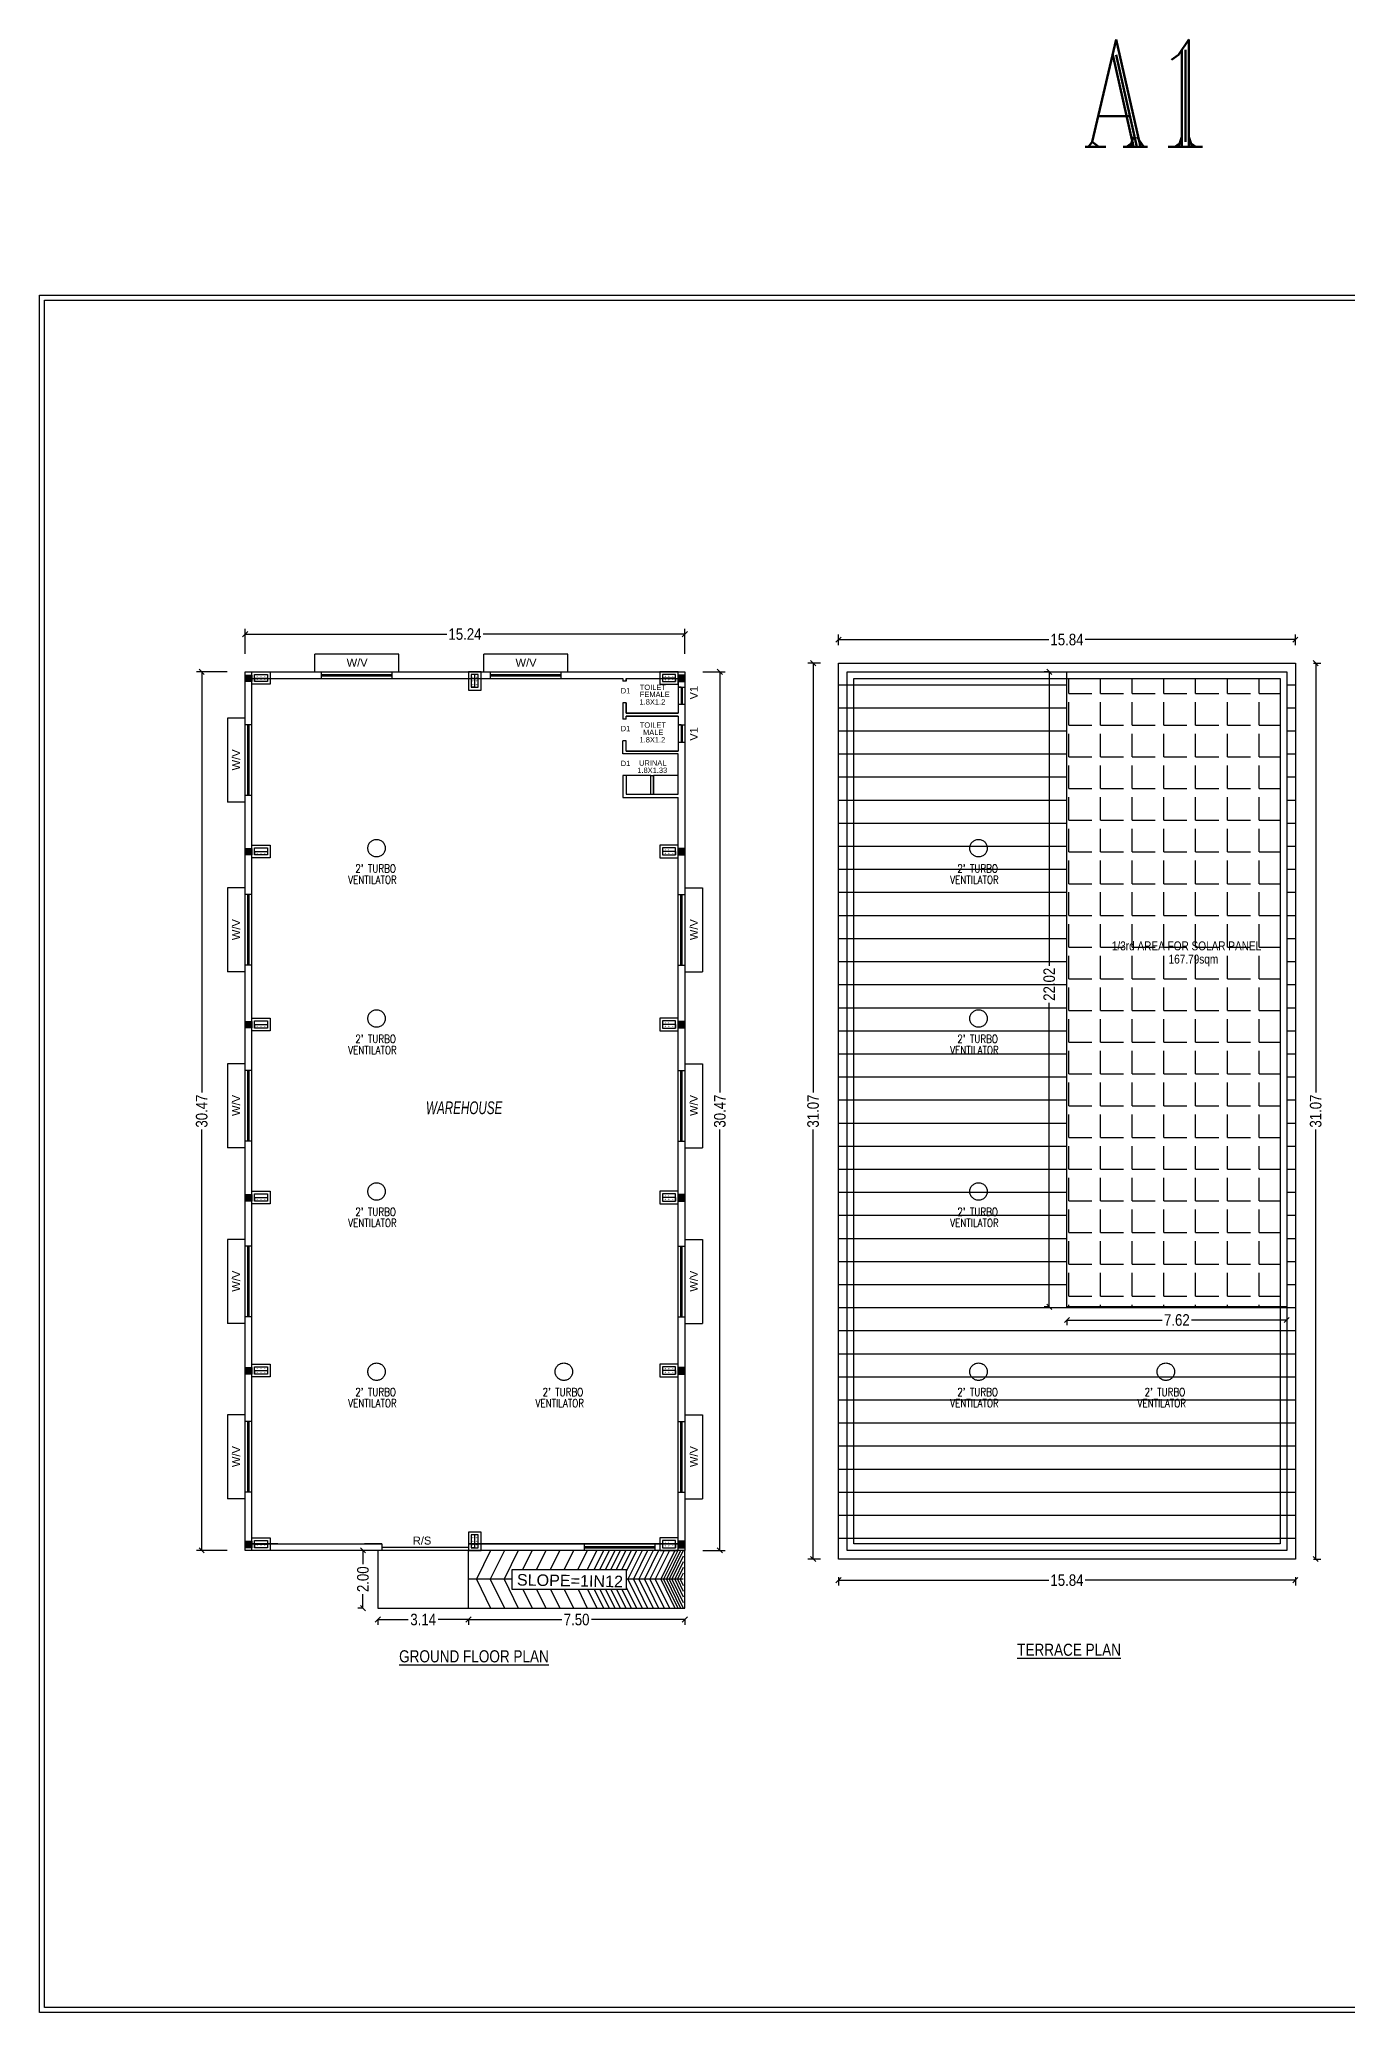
# Model space of a CAD drawing. Header units: metres. Extents: x 574 to 1032, y -195 to -67.
# Drawn here: x 947.7 to 993.1, y -187.6 to -119.2 of the extents above; entities that cross this region are included whole.
import ezdxf

# ---------------------------------------------------------------- set-up
doc = ezdxf.new("R2010")
doc.units = ezdxf.units.M
doc.header["$LTSCALE"] = 20
doc.header["$MEASUREMENT"] = 0
doc.header["$PDMODE"] = 2
doc.linetypes.add('DASHED2', pattern=[0.375, 0.25, -0.125])
doc.linetypes.add('HIDDEN', pattern=[0.375, 0.25, -0.125])
for name, color, linetype in [('Hat', 9, 'Continuous'), ('L4', 7, 'Continuous'), ('RED', 1, 'Continuous'), ('Sub', 3, 'HIDDEN'), ('TEXT-1', 6, 'Continuous'), ('txt', 2, 'Continuous'), ('WD', 96, 'Continuous')]:
    doc.layers.add(name, color=color, linetype=linetype)
doc.styles.add('9 INCH', font='ARIALNI.TTF')
doc.styles.add('ROMANT', font='romant__.ttf')
doc.styles.add('RS', font='romans.shx', dxfattribs={"width": 0.8})
doc.styles.get("Standard").update_dxf_attribs({"font": 'arial.ttf'})
doc.styles.add('style1', font='ARIALN.TTF')
doc.styles.add('style2', font='arial.ttf')
doc.dimstyles.new('Rj Approval Inner', dxfattribs={"dimtxt": 0.23, "dimasz": 0.18, "dimexe": 0.18, "dimexo": 0.0625, "dimgap": 0.09, "dimtad": 0, "dimzin": 0, "dimdsep": 46, "dimtxsty": 'style1', "dimblk": 'OBLIQUE', "dimcen": 0.09, "dimclrd": 8, "dimclre": 8, "dimclrt": 256, "dimadec": 0, "dimazin": 0, "dimtfac": 1, "dimtofl": 0, "dimtmove": 1, "dimatfit": 3, "dimfxl": 0, "dimtolj": 1, "dimtzin": 0, "dimlwd": -1, "dimlwe": -1, "dimarcsym": 0})

# ---------------------------------------------------------------- blocks, each defined once
blk = doc.blocks.new('A$C286C75A9')
at = {"layer": 'Hat', "const_width": 0.739}
for points in [[(0, 2.1), (4.2, 2.1)], [(2.1, 4.2), (2.1, 0)]]:
    blk.add_lwpolyline(points, dxfattribs=at)
blk = doc.blocks.new('A$C198070CF')
at = {"layer": 'Hat'}
blk.add_line((23, 57), (10, 57), dxfattribs=at)
at = {"layer": 'WD'}
blk.add_line((23, 57), (23, 10), dxfattribs=at)
for points in [[(0, 67), (46, 67), (46, 0), (0, 0)], [(10, 57), (36, 57), (36, 10), (10, 10)]]:
    blk.add_lwpolyline(points, close=True, dxfattribs=at)
at = {"layer": 'Hat', "yscale": 1.238836470853664, "zscale": 1.238836470853664}
for p, xscale in [((13.9, 44.4), 1.238836470853664), ((13.9, 30.8), 1.238836470853664), ((32.1, 44.4), -1.238836470853664), ((32.1, 30.8), -1.238836470853664)]:
    blk.add_blockref('A$C286C75A9', p, dxfattribs=dict(at, xscale=xscale))
at = {"layer": 'Hat', "yscale": 1.238836470853664, "zscale": 1.238836470853664, "rotation": 180}
for p, xscale in [((13.9, 22.6), -1.238836470853664), ((32.1, 22.6), 1.238836470853664)]:
    blk.add_blockref('A$C286C75A9', p, dxfattribs=dict(at, xscale=xscale))
blk = doc.blocks.new('A$C41BE0628')
at = {"layer": 'Hat'}
blk.add_hatch(color=256, dxfattribs=at).paths.add_polyline_path([(0, 24), (24, 24), (24, 0), (0, 0)])
at = {"layer": 'WD'}
blk.add_lwpolyline([(0, 24), (24, 24), (24, 0), (0, 0)], close=True, dxfattribs=at)
blk = doc.blocks.new('_Oblique')
at = {"color": 0, "linetype": 'ByBlock', "lineweight": -2}
blk.add_line((-0.5, -0.5), (0.5, 0.5), dxfattribs=at)
blk = doc.blocks.new('*D505')
at = {"layer": 'Defpoints', "color": 0, "ltscale": 100}
for p in [(974.538, -140.851), (975.42, -140.851), (975.42, -171.921)]:
    blk.add_point(p, dxfattribs=at)
at = {"layer": 'RED', "color": 8, "ltscale": 100}
for p, q in [((974.795, -140.851), (974.358, -140.851)), ((974.538, -140.851), (974.538, -155.743)), ((974.538, -171.921), (974.538, -157.029)), ((974.795, -171.921), (974.358, -171.921))]:
    blk.add_line(p, q, dxfattribs=at)
at = {"layer": 'RED', "color": 8, "ltscale": 100, "xscale": 0.18, "yscale": 0.18, "zscale": 0.18}
for p, rotation in [((974.538, -140.851), 90), ((974.538, -171.921), 270)]:
    blk.add_blockref('_Oblique', p, dxfattribs=dict(at, rotation=rotation))
at = {"layer": 'RED', "ltscale": 100, "insert": (974.538, -156.386), "char_height": 0.4, "attachment_point": 5, "rotation": 90, "style": 'style1'}
blk.add_mtext('\\A1;31.07', dxfattribs=at)
blk = doc.blocks.new('*D506')
at = {"layer": 'Defpoints', "color": 0, "ltscale": 100}
for p in [(991.26, -140.036), (975.42, -140.851), (991.26, -140.851)]:
    blk.add_point(p, dxfattribs=at)
at = {"layer": 'RED', "color": 8, "ltscale": 100}
for p, q in [((975.42, -140.226), (975.42, -139.856)), ((975.42, -140.036), (982.713, -140.036)), ((991.26, -140.036), (983.968, -140.036)), ((991.26, -140.226), (991.26, -139.856))]:
    blk.add_line(p, q, dxfattribs=at)
at = {"layer": 'RED', "color": 8, "ltscale": 100, "xscale": 0.18, "yscale": 0.18, "zscale": 0.18, "rotation": 180}
blk.add_blockref('_Oblique', (975.42, -140.036), dxfattribs=at)
at = {"layer": 'RED', "color": 8, "ltscale": 100, "xscale": 0.18, "yscale": 0.18, "zscale": 0.18}
blk.add_blockref('_Oblique', (991.26, -140.036), dxfattribs=at)
at = {"layer": 'RED', "ltscale": 100, "insert": (983.34, -140.036), "char_height": 0.4, "attachment_point": 5, "style": 'style1'}
blk.add_mtext('\\A1;15.84', dxfattribs=at)
blk = doc.blocks.new('*D507')
at = {"layer": 'Defpoints', "color": 0, "ltscale": 100}
for p in [(953.337, -141.151), (954.846, -141.151), (954.846, -171.621)]:
    blk.add_point(p, dxfattribs=at)
at = {"layer": 'RED', "color": 8, "ltscale": 100}
for p, q in [((954.221, -141.151), (953.157, -141.151)), ((953.337, -141.151), (953.337, -155.743)), ((953.337, -171.621), (953.337, -157.029)), ((954.221, -171.621), (953.157, -171.621))]:
    blk.add_line(p, q, dxfattribs=at)
at = {"layer": 'RED', "color": 8, "ltscale": 100, "xscale": 0.18, "yscale": 0.18, "zscale": 0.18}
for p, rotation in [((953.337, -141.151), 90), ((953.337, -171.621), 270)]:
    blk.add_blockref('_Oblique', p, dxfattribs=dict(at, rotation=rotation))
at = {"layer": 'RED', "ltscale": 100, "insert": (953.337, -156.386), "char_height": 0.4, "attachment_point": 5, "rotation": 90, "style": 'style1'}
blk.add_mtext('\\A1;30.47', dxfattribs=at)
blk = doc.blocks.new('*D508')
at = {"layer": 'Defpoints', "color": 0, "ltscale": 100}
for p in [(970.086, -139.846), (954.846, -141.151), (970.086, -141.151)]:
    blk.add_point(p, dxfattribs=at)
at = {"layer": 'RED', "color": 8, "ltscale": 100}
for p, q in [((954.846, -140.526), (954.846, -139.666)), ((954.846, -139.846), (961.838, -139.846)), ((970.086, -139.846), (963.093, -139.846)), ((970.086, -140.526), (970.086, -139.666))]:
    blk.add_line(p, q, dxfattribs=at)
at = {"layer": 'RED', "color": 8, "ltscale": 100, "xscale": 0.18, "yscale": 0.18, "zscale": 0.18, "rotation": 180}
blk.add_blockref('_Oblique', (954.846, -139.846), dxfattribs=at)
at = {"layer": 'RED', "color": 8, "ltscale": 100, "xscale": 0.18, "yscale": 0.18, "zscale": 0.18}
blk.add_blockref('_Oblique', (970.086, -139.846), dxfattribs=at)
at = {"layer": 'RED', "ltscale": 100, "insert": (962.466, -139.846), "char_height": 0.4, "attachment_point": 5, "style": 'style1'}
blk.add_mtext('\\A1;15.24', dxfattribs=at)
blk = doc.blocks.new('*D509')
at = {"layer": 'Defpoints', "color": 0, "ltscale": 100}
for p in [(959.446, -173.621), (962.586, -173.621), (962.586, -174.02)]:
    blk.add_point(p, dxfattribs=at)
at = {"layer": 'RED', "color": 8, "ltscale": 100}
for p, q in [((959.446, -174.02), (959.446, -174.2)), ((959.446, -174.02), (960.5, -174.02)), ((962.586, -174.02), (961.531, -174.02)), ((962.586, -174.02), (962.586, -174.2))]:
    blk.add_line(p, q, dxfattribs=at)
at = {"layer": 'RED', "color": 8, "ltscale": 100, "xscale": 0.18, "yscale": 0.18, "zscale": 0.18, "rotation": 180}
blk.add_blockref('_Oblique', (959.446, -174.02), dxfattribs=at)
at = {"layer": 'RED', "color": 8, "ltscale": 100, "xscale": 0.18, "yscale": 0.18, "zscale": 0.18}
blk.add_blockref('_Oblique', (962.586, -174.02), dxfattribs=at)
at = {"layer": 'RED', "ltscale": 100, "insert": (961.016, -174.02), "char_height": 0.4, "attachment_point": 5, "style": 'style1'}
blk.add_mtext('\\A1;3.14', dxfattribs=at)
blk = doc.blocks.new('*D510')
at = {"layer": 'Defpoints', "color": 0, "ltscale": 100}
for p in [(962.586, -173.621), (970.086, -173.621), (970.086, -174.02)]:
    blk.add_point(p, dxfattribs=at)
at = {"layer": 'RED', "color": 8, "ltscale": 100}
for p, q in [((962.586, -174.02), (962.586, -174.2)), ((962.586, -174.02), (965.822, -174.02)), ((970.086, -174.02), (966.85, -174.02)), ((970.086, -174.02), (970.086, -174.2))]:
    blk.add_line(p, q, dxfattribs=at)
at = {"layer": 'RED', "color": 8, "ltscale": 100, "xscale": 0.18, "yscale": 0.18, "zscale": 0.18, "rotation": 180}
blk.add_blockref('_Oblique', (962.586, -174.02), dxfattribs=at)
at = {"layer": 'RED', "color": 8, "ltscale": 100, "xscale": 0.18, "yscale": 0.18, "zscale": 0.18}
blk.add_blockref('_Oblique', (970.086, -174.02), dxfattribs=at)
at = {"layer": 'RED', "ltscale": 100, "insert": (966.336, -174.02), "char_height": 0.4, "attachment_point": 5, "style": 'style1'}
blk.add_mtext('\\A1;7.50', dxfattribs=at)
blk = doc.blocks.new('*D511')
at = {"layer": 'Defpoints', "color": 0, "ltscale": 100}
for p in [(959.446, -171.621), (958.928, -173.621), (959.446, -173.621)]:
    blk.add_point(p, dxfattribs=at)
at = {"layer": 'RED', "color": 8, "ltscale": 100}
for p, q in [((958.928, -171.621), (958.748, -171.621)), ((958.928, -171.621), (958.928, -172.103)), ((958.928, -173.621), (958.748, -173.621)), ((958.928, -173.621), (958.928, -173.139))]:
    blk.add_line(p, q, dxfattribs=at)
at = {"layer": 'RED', "color": 8, "ltscale": 100, "xscale": 0.18, "yscale": 0.18, "zscale": 0.18}
for p, rotation in [((958.928, -171.621), 90), ((958.928, -173.621), 270)]:
    blk.add_blockref('_Oblique', p, dxfattribs=dict(at, rotation=rotation))
at = {"layer": 'RED', "ltscale": 100, "insert": (958.928, -172.621), "char_height": 0.4, "attachment_point": 5, "rotation": 90, "style": 'style1'}
blk.add_mtext('\\A1;2.00', dxfattribs=at)
blk = doc.blocks.new('*D537')
at = {"layer": 'Defpoints', "color": 0, "ltscale": 100}
for p in [(983.34, -163.171), (990.96, -163.171), (990.96, -163.632)]:
    blk.add_point(p, dxfattribs=at)
at = {"layer": 'RED', "color": 8, "ltscale": 100}
for p, q in [((983.34, -163.632), (983.34, -163.812)), ((983.34, -163.632), (986.637, -163.632)), ((990.96, -163.632), (987.663, -163.632)), ((990.96, -163.632), (990.96, -163.812))]:
    blk.add_line(p, q, dxfattribs=at)
at = {"layer": 'RED', "color": 8, "ltscale": 100, "xscale": 0.18, "yscale": 0.18, "zscale": 0.18, "rotation": 180}
blk.add_blockref('_Oblique', (983.34, -163.632), dxfattribs=at)
at = {"layer": 'RED', "color": 8, "ltscale": 100, "xscale": 0.18, "yscale": 0.18, "zscale": 0.18}
blk.add_blockref('_Oblique', (990.96, -163.632), dxfattribs=at)
at = {"layer": 'RED', "ltscale": 100, "insert": (987.15, -163.632), "char_height": 0.4, "attachment_point": 5, "style": 'style1'}
blk.add_mtext('\\A1;7.62', dxfattribs=at)
blk = doc.blocks.new('*D538')
at = {"layer": 'Defpoints', "color": 0, "ltscale": 100}
for p in [(982.726, -141.151), (983.34, -141.151), (983.34, -163.171)]:
    blk.add_point(p, dxfattribs=at)
at = {"layer": 'RED', "color": 8, "ltscale": 100}
for p, q in [((982.726, -141.151), (982.546, -141.151)), ((982.726, -141.151), (982.726, -151.344)), ((982.726, -163.171), (982.726, -152.633)), ((982.726, -163.171), (982.546, -163.171))]:
    blk.add_line(p, q, dxfattribs=at)
at = {"layer": 'RED', "color": 8, "ltscale": 100, "xscale": 0.18, "yscale": 0.18, "zscale": 0.18}
for p, rotation in [((982.726, -141.151), 90), ((982.726, -163.171), 270)]:
    blk.add_blockref('_Oblique', p, dxfattribs=dict(at, rotation=rotation))
at = {"layer": 'RED', "ltscale": 100, "insert": (982.726, -151.989), "char_height": 0.4, "attachment_point": 5, "rotation": 90, "style": 'style1'}
blk.add_mtext('\\A1;22.02', dxfattribs=at)
blk = doc.blocks.new('*D548')
at = {"layer": 'Defpoints', "color": 0, "ltscale": 100}
for p in [(975.42, -171.921), (991.26, -171.921), (991.26, -172.654)]:
    blk.add_point(p, dxfattribs=at)
at = {"layer": 'RED', "color": 8, "ltscale": 100}
for p, q in [((975.42, -172.546), (975.42, -172.834)), ((975.42, -172.654), (982.713, -172.654)), ((991.26, -172.654), (983.968, -172.654)), ((991.26, -172.546), (991.26, -172.834))]:
    blk.add_line(p, q, dxfattribs=at)
at = {"layer": 'RED', "color": 8, "ltscale": 100, "xscale": 0.18, "yscale": 0.18, "zscale": 0.18, "rotation": 180}
blk.add_blockref('_Oblique', (975.42, -172.654), dxfattribs=at)
at = {"layer": 'RED', "color": 8, "ltscale": 100, "xscale": 0.18, "yscale": 0.18, "zscale": 0.18}
blk.add_blockref('_Oblique', (991.26, -172.654), dxfattribs=at)
at = {"layer": 'RED', "ltscale": 100, "insert": (983.34, -172.654), "char_height": 0.4, "attachment_point": 5, "style": 'style1'}
blk.add_mtext('\\A1;15.84', dxfattribs=at)
blk = doc.blocks.new('*D549')
at = {"layer": 'Defpoints', "color": 0, "ltscale": 100}
for p in [(991.26, -140.851), (991.965, -140.851), (991.26, -171.921)]:
    blk.add_point(p, dxfattribs=at)
at = {"layer": 'RED', "color": 8, "ltscale": 100}
for p, q in [((991.885, -140.851), (992.145, -140.851)), ((991.965, -140.851), (991.965, -155.743)), ((991.965, -171.921), (991.965, -157.029)), ((991.885, -171.921), (992.145, -171.921))]:
    blk.add_line(p, q, dxfattribs=at)
at = {"layer": 'RED', "color": 8, "ltscale": 100, "xscale": 0.18, "yscale": 0.18, "zscale": 0.18}
for p, rotation in [((991.965, -140.851), 90), ((991.965, -171.921), 270)]:
    blk.add_blockref('_Oblique', p, dxfattribs=dict(at, rotation=rotation))
at = {"layer": 'RED', "ltscale": 100, "insert": (991.965, -156.386), "char_height": 0.4, "attachment_point": 5, "rotation": 90, "style": 'style1'}
blk.add_mtext('\\A1;31.07', dxfattribs=at)
blk = doc.blocks.new('*D550')
at = {"layer": 'Defpoints', "color": 0, "ltscale": 100}
for p in [(970.086, -141.151), (970.086, -171.621), (971.304, -171.621)]:
    blk.add_point(p, dxfattribs=at)
at = {"layer": 'RED', "color": 8, "ltscale": 100}
for p, q in [((970.711, -141.151), (971.484, -141.151)), ((971.304, -141.151), (971.304, -155.743)), ((971.304, -171.621), (971.304, -157.029)), ((970.711, -171.621), (971.484, -171.621))]:
    blk.add_line(p, q, dxfattribs=at)
at = {"layer": 'RED', "color": 8, "ltscale": 100, "xscale": 0.18, "yscale": 0.18, "zscale": 0.18}
for p, rotation in [((971.304, -141.151), 90), ((971.304, -171.621), 270)]:
    blk.add_blockref('_Oblique', p, dxfattribs=dict(at, rotation=rotation))
at = {"layer": 'RED', "ltscale": 100, "insert": (971.304, -156.386), "char_height": 0.4, "attachment_point": 5, "rotation": 90, "style": 'style1'}
blk.add_mtext('\\A1;30.47', dxfattribs=at)

msp = doc.modelspace()

# ---------------------------------------------------------------- hatches: boundary and pattern name
at = {"layer": 'L4', "ltscale": 4}
h = msp.add_hatch(dxfattribs=at)
h.set_pattern_fill('_USER', color=8, scale=0.8, pattern_type=0)
h.set_pattern_definition([(0, (0, 0), (2e-16, 0.8), [])])
h.paths.add_polyline_path([(975.42007, -171.92091), (991.26007, -171.92091), (991.26007, -140.85091), (975.42007, -140.85091)])
h.paths.add_polyline_path([(983.34007, -141.15091), (990.96007, -141.15091), (990.96007, -163.17064), (983.34007, -163.17064)], flags=16)
h.paths.add_polyline_path([(986.76375, -151.45685), (988.68441, -151.45685), (988.68441, -150.85841), (986.76375, -150.85841)], flags=8)
h.paths.add_polyline_path([(984.8147, -150.89803), (990.25373, -150.89803), (990.25373, -150.41457), (984.8147, -150.41457)], flags=8)
at = {"layer": 'RED', "ltscale": 40}
h = msp.add_hatch(dxfattribs=at)
h.set_pattern_fill('ANGLE', color=1, scale=4)
h.set_pattern_definition([(0, (0, 0), (0, 1.1), [0.8, -0.3]), (90, (0, 0), (-1.1, 1e-16), [0.8, -0.3])])
h.paths.add_polyline_path([(990.73007, -141.38091), (983.34007, -141.38091), (983.34007, -163.17064), (990.73007, -163.17064)])
h.paths.add_polyline_path([(986.76375, -151.45685), (988.49094, -151.45685), (988.49094, -150.85841), (986.76375, -150.85841)], flags=24)
h.paths.add_polyline_path([(984.8147, -150.89803), (990.25373, -150.89803), (990.25373, -150.41457), (984.8147, -150.41457)], flags=24)

# ---------------------------------------------------------------- linework, layer by layer
at = {"linetype": 'DASHED2'}
for p, q in [((960.17245, -140.53757), (957.25912, -140.53757)), ((957.25912, -141.15091), (957.25912, -140.53757)), ((960.17245, -141.15091), (960.17245, -140.53757)), ((966.02894, -140.53757), (963.11561, -140.53757)), ((963.11561, -141.15091), (963.11561, -140.53757)), ((966.02894, -141.15091), (966.02894, -140.53757)), ((954.23251, -142.76018), (954.23251, -145.67351)), ((954.84584, -142.76018), (954.23251, -142.76018)), ((954.84584, -145.67351), (954.23251, -145.67351)), ((954.23251, -148.64695), (954.23251, -151.56028)), ((954.84584, -148.64695), (954.23251, -148.64695)), ((970.08584, -148.64695), (970.69917, -148.64695)), ((970.69917, -148.64695), (970.69917, -151.56028)), ((954.84584, -151.56028), (954.23251, -151.56028)), ((970.08584, -151.56028), (970.69917, -151.56028)), ((954.23251, -154.74449), (954.23251, -157.65782)), ((954.84584, -154.74449), (954.23251, -154.74449)), ((970.08584, -154.74449), (970.69917, -154.74449)), ((970.69917, -154.74449), (970.69917, -157.65782)), ((954.84584, -157.65782), (954.23251, -157.65782)), ((970.08584, -157.65782), (970.69917, -157.65782)), ((954.23251, -160.83863), (954.23251, -163.75196)), ((954.84584, -160.83863), (954.23251, -160.83863)), ((970.08584, -160.83863), (970.69917, -160.83863)), ((970.69917, -160.83863), (970.69917, -163.75196)), ((954.84584, -163.75196), (954.23251, -163.75196)), ((970.08584, -163.75196), (970.69917, -163.75196)), ((954.23251, -166.92072), (954.23251, -169.83406)), ((954.84584, -166.92072), (954.23251, -166.92072)), ((970.08584, -166.92072), (970.69917, -166.92072)), ((970.69917, -166.92072), (970.69917, -169.83406)), ((954.84584, -169.83406), (954.23251, -169.83406)), ((970.08584, -169.83406), (970.69917, -169.83406))]:
    msp.add_line(p, q, dxfattribs=at)
for p, q in [((957.48912, -141.38091), (957.48912, -141.15091)), ((957.48912, -141.24035), (959.94245, -141.24035)), ((957.48912, -141.29146), (959.94245, -141.29146)), ((959.94245, -141.38091), (959.94245, -141.15091)), ((963.34561, -141.38091), (963.34561, -141.15091)), ((963.34561, -141.24035), (965.79894, -141.24035)), ((963.34561, -141.29146), (965.79894, -141.29146)), ((965.79894, -141.38091), (965.79894, -141.15091)), ((969.95858, -141.67913), (969.95858, -142.27913)), ((970.00155, -141.67913), (970.00155, -142.27913)), ((955.07584, -142.99018), (954.84584, -142.99018)), ((954.93529, -145.44351), (954.93529, -142.99018)), ((954.9864, -145.44351), (954.9864, -142.99018)), ((969.95858, -142.98913), (969.95858, -143.58913)), ((970.00155, -142.98913), (970.00155, -143.58913)), ((955.07584, -145.44351), (954.84584, -145.44351)), ((955.07584, -148.87695), (954.84584, -148.87695)), ((954.93529, -151.33028), (954.93529, -148.87695)), ((954.9864, -151.33028), (954.9864, -148.87695)), ((969.85584, -148.87695), (970.08584, -148.87695)), ((969.94529, -151.33028), (969.94529, -148.87695)), ((969.9964, -151.33028), (969.9964, -148.87695)), ((955.07584, -151.33028), (954.84584, -151.33028)), ((969.85584, -151.33028), (970.08584, -151.33028)), ((955.07584, -154.97449), (954.84584, -154.97449)), ((954.93529, -157.42782), (954.93529, -154.97449)), ((954.9864, -157.42782), (954.9864, -154.97449)), ((969.85584, -154.97449), (970.08584, -154.97449)), ((969.94529, -157.42782), (969.94529, -154.97449)), ((969.9964, -157.42782), (969.9964, -154.97449)), ((955.07584, -157.42782), (954.84584, -157.42782)), ((969.85584, -157.42782), (970.08584, -157.42782)), ((955.07584, -161.06863), (954.84584, -161.06863)), ((954.93529, -163.52196), (954.93529, -161.06863)), ((954.9864, -163.52196), (954.9864, -161.06863)), ((969.85584, -161.06863), (970.08584, -161.06863)), ((969.94529, -163.52196), (969.94529, -161.06863)), ((969.9964, -163.52196), (969.9964, -161.06863)), ((955.07584, -163.52196), (954.84584, -163.52196)), ((969.85584, -163.52196), (970.08584, -163.52196)), ((955.07584, -167.15072), (954.84584, -167.15072)), ((954.93529, -169.60406), (954.93529, -167.15072)), ((954.9864, -169.60406), (954.9864, -167.15072)), ((969.85584, -167.15072), (970.08584, -167.15072)), ((969.94529, -169.60406), (969.94529, -167.15072)), ((969.9964, -169.60406), (969.9964, -167.15072)), ((955.07584, -169.60406), (954.84584, -169.60406)), ((969.85584, -169.60406), (970.08584, -169.60406)), ((966.59608, -171.39091), (966.59608, -171.62091)), ((966.59608, -171.48035), (969.04941, -171.48035)), ((966.59608, -171.53146), (969.04941, -171.53146)), ((969.04941, -171.39091), (969.04941, -171.62091))]:
    msp.add_line(p, q)
at = {"color": 1, "ltscale": 100}
for p, q in [((967.94084, -141.38091), (967.94084, -141.48194)), ((968.05584, -141.38091), (968.05584, -141.48194)), ((967.94084, -142.23194), (967.94084, -142.79194)), ((968.05584, -142.23194), (968.05584, -142.59091)), ((969.95858, -141.67913), (969.85584, -141.67913)), ((969.85584, -141.67913), (970.08584, -141.67913)), ((969.85584, -141.67913), (969.85584, -142.27913)), ((969.85584, -142.27913), (970.08584, -142.27913)), ((969.95858, -142.98913), (969.85584, -142.98913)), ((969.85584, -142.98913), (970.08584, -142.98913)), ((969.85584, -142.98913), (969.85584, -143.58913)), ((967.94084, -144.00091), (967.94084, -143.54194)), ((969.85584, -143.58913), (970.08584, -143.58913)), ((969.85584, -145.19639), (969.85584, -144.00091)), ((967.94084, -144.75091), (967.94084, -145.51228)), ((968.05584, -144.75091), (967.94084, -144.75091)), ((968.05584, -144.75091), (968.05584, -145.29639)), ((968.90467, -145.3971), (968.90701, -144.75072)), ((968.90584, -144.75073), (969.00584, -144.75108)), ((969.00467, -145.39746), (969.00701, -144.75109)), ((967.94084, -145.51228), (969.85584, -145.51228)), ((968.05584, -145.39728), (969.85584, -145.39728)), ((969.85584, -145.39728), (969.85584, -145.31139)), ((969.85584, -171.39091), (969.85584, -145.51228)), ((955.07584, -171.39091), (955.97786, -171.39091)), ((955.97786, -171.39091), (959.58584, -171.39091)), ((959.58584, -171.39091), (959.58584, -171.62091)), ((959.58584, -171.50591), (962.58584, -171.50591)), ((962.58584, -171.39091), (969.85584, -171.39091)), ((962.58584, -171.39091), (962.58584, -171.62091)), ((970.08584, -173.62091), (970.08584, -171.62091)), ((962.58584, -173.62091), (970.08584, -173.62091))]:
    msp.add_line(p, q, dxfattribs=at)
at = {"color": 4, "lineweight": -2, "ltscale": 1000}
for p, q in [((968.05584, -141.48194), (967.94084, -141.48194)), ((968.05584, -142.23194), (967.94084, -142.23194)), ((968.05584, -142.79194), (967.94084, -142.79194)), ((968.05584, -142.59091), (969.85584, -142.59091)), ((968.05584, -142.59091), (969.85584, -142.59091)), ((969.85584, -142.69091), (968.05584, -142.69091)), ((968.05584, -143.54194), (967.94084, -143.54194)), ((969.85584, -144.00091), (967.94084, -144.00091)), ((968.05584, -144.00091), (967.94084, -144.00091)), ((968.05584, -143.90091), (969.85584, -143.90091)), ((968.05584, -143.90091), (969.85584, -143.90091)), ((968.05582, -144.75091), (967.94082, -144.75091))]:
    msp.add_line(p, q, dxfattribs=at)
at = {"ltscale": 1.5}
for p, q in [((963.35345, -171.62092), (962.86132, -172.62091)), ((963.83253, -171.62092), (963.3404, -172.62091)), ((964.31162, -171.62092), (963.81949, -172.62091)), ((964.7907, -171.62092), (964.45347, -172.30617)), ((965.26979, -171.62092), (964.93255, -172.30617)), ((965.74888, -171.62092), (965.41164, -172.30617)), ((966.22796, -171.62092), (965.89073, -172.30617)), ((966.70705, -171.62092), (966.36981, -172.30617)), ((967.03278, -171.62092), (966.69554, -172.30617)), ((967.27173, -171.62092), (966.93449, -172.30617)), ((967.46879, -171.62092), (967.13155, -172.30617)), ((967.65859, -171.62092), (967.32135, -172.30617)), ((967.84838, -171.62092), (967.51115, -172.30617)), ((968.03818, -171.62092), (967.70094, -172.30617)), ((968.22798, -171.62092), (967.89074, -172.30617)), ((968.41777, -171.62092), (968.0702, -172.32718)), ((968.60757, -171.62092), (968.11544, -172.62091)), ((968.79737, -171.62092), (968.30524, -172.62091)), ((968.98717, -171.62092), (968.49504, -172.62091)), ((969.17696, -171.62092), (968.68483, -172.62091)), ((969.36676, -171.62092), (968.87463, -172.62091)), ((969.55656, -171.62092), (969.06443, -172.62091)), ((969.74636, -171.62092), (969.25423, -172.62091)), ((969.84296, -171.62092), (969.35083, -172.62091)), ((969.93956, -171.62092), (969.44743, -172.62091)), ((970.03616, -171.62092), (969.54403, -172.62091)), ((970.03616, -171.62092), (969.54403, -172.62091)), ((970.03616, -171.81721), (969.64063, -172.62091)), ((970.03616, -171.81721), (969.64063, -172.62091)), ((970.03616, -172.0135), (969.73723, -172.62091)), ((970.03616, -172.0135), (969.73723, -172.62091)), ((970.03616, -172.20979), (969.83383, -172.62091)), ((970.03616, -172.20979), (969.83383, -172.62091)), ((970.03616, -172.40608), (969.93043, -172.62091)), ((970.03616, -172.40608), (969.93043, -172.62091)), ((964.08887, -172.62091), (962.58584, -172.62091)), ((962.86132, -172.62091), (963.35345, -173.62089)), ((963.3404, -172.62091), (963.83253, -173.62089)), ((963.81949, -172.62091), (964.31162, -173.62089)), ((964.46818, -172.96553), (964.7907, -173.62089)), ((964.94726, -172.96553), (965.26979, -173.62089)), ((965.42635, -172.96553), (965.74888, -173.62089)), ((965.90544, -172.96553), (966.22796, -173.62089)), ((966.38452, -172.96553), (966.70705, -173.62089)), ((966.71025, -172.96553), (967.03278, -173.62089)), ((966.9492, -172.96553), (967.27173, -173.62089)), ((967.14626, -172.96553), (967.46879, -173.62089)), ((967.33606, -172.96553), (967.65859, -173.62089)), ((967.52586, -172.96553), (967.84838, -173.62089)), ((967.71565, -172.96553), (968.03818, -173.62089)), ((967.90545, -172.96553), (968.22798, -173.62089)), ((970.03616, -172.62091), (968.0702, -172.62091)), ((968.0702, -172.91463), (968.41777, -173.62089)), ((968.11544, -172.62091), (968.60757, -173.62089)), ((968.30524, -172.62091), (968.79737, -173.62089)), ((968.49504, -172.62091), (968.98717, -173.62089)), ((968.68483, -172.62091), (969.17696, -173.62089)), ((968.87463, -172.62091), (969.36676, -173.62089)), ((969.06443, -172.62091), (969.55656, -173.62089)), ((969.25423, -172.62091), (969.74636, -173.62089)), ((969.35083, -172.62091), (969.84296, -173.62089)), ((969.44743, -172.62091), (969.93956, -173.62089)), ((969.54403, -172.62091), (970.03616, -173.62089)), ((969.54403, -172.62091), (970.03616, -173.62089)), ((969.64063, -172.62091), (970.03616, -173.4246)), ((969.64063, -172.62091), (970.03616, -173.4246)), ((969.73723, -172.62091), (970.03616, -173.22831)), ((969.73723, -172.62091), (970.03616, -173.22831)), ((969.83383, -172.62091), (970.03616, -173.03202)), ((969.83383, -172.62091), (970.03616, -173.03202)), ((969.93043, -172.62091), (970.03616, -172.83573)), ((969.93043, -172.62091), (970.03616, -172.83573))]:
    msp.add_line(p, q, dxfattribs=at)
for points in [[(975.42007, -140.85091), (991.26007, -140.85091), (991.26007, -171.92091), (975.42007, -171.92091)], [(975.42007, -140.85091), (991.26007, -140.85091), (991.26007, -171.92091), (975.42007, -171.92091)], [(964.08887, -172.2975), (964.08887, -172.96553), (968.0702, -172.96553), (968.0702, -172.2975)]]:
    msp.add_lwpolyline(points, close=True, dxfattribs=at)
at = {"color": 140, "ltscale": 400}
msp.add_lwpolyline([(954.84584, -141.15091), (970.08584, -141.15091), (970.08584, -171.62091), (954.84584, -171.62091)], close=True, dxfattribs=at)
at = {"color": 49}
msp.add_lwpolyline([(954.84584, -141.15091), (970.08584, -141.15091), (970.08584, -171.62091), (954.84584, -171.62091)], close=True, dxfattribs=at)
at = {"color": 1, "ltscale": 100}
for points in [[(955.97786, -171.39091), (955.07584, -171.39091), (955.07584, -141.38091), (967.94084, -141.38091)], [(968.05584, -141.38091), (969.85584, -141.38091), (969.85584, -142.59091)], [(959.58584, -171.39091), (958.97786, -171.39091)], [(959.44607, -171.62091), (959.44607, -173.62091), (962.58584, -173.62091), (962.58584, -171.62091), (960.58584, -171.62091)], [(969.85584, -171.39091), (962.58584, -171.39091)]]:
    msp.add_lwpolyline(points, dxfattribs=at)
at = {"ltscale": 1.5}
for points in [[(968.05584, -141.48194), (968.05584, -141.38091), (969.85584, -141.38091), (969.85584, -142.59091), (968.05584, -142.59091), (968.05584, -142.23194)], [(968.05584, -142.79194), (968.05584, -142.69091), (969.85584, -142.69091), (969.85584, -143.90091), (968.05584, -143.90091), (968.05584, -143.54194)]]:
    msp.add_lwpolyline(points, dxfattribs=at)
at = {"color": 2, "ltscale": 400}
msp.add_lwpolyline([(968.05584, -141.48194), (968.05584, -141.38091), (969.85584, -141.38091), (969.85584, -142.59091), (968.05584, -142.59091), (968.05584, -142.23194)], dxfattribs=at)
at = {"color": 60, "ltscale": 1.5}
for points in [[(968.05584, -141.48194), (968.05584, -141.38091), (969.85584, -141.38091), (969.85584, -142.59091), (968.05584, -142.59091), (968.05584, -142.23194)], [(968.05584, -142.79194), (968.05584, -142.69091), (969.85584, -142.69091), (969.85584, -143.90091), (968.05584, -143.90091), (968.05584, -143.54194)]]:
    msp.add_lwpolyline(points, dxfattribs=at)
at = {"color": 1, "ltscale": 100}
for points in [[(975.72007, -141.15091), (990.96007, -141.15091), (990.96007, -171.62091), (975.72007, -171.62091)], [(975.95007, -141.38091), (990.73007, -141.38091), (990.73007, -171.39091), (975.95007, -171.39091)]]:
    msp.add_lwpolyline(points, close=True, dxfattribs=at)
at = {"color": 3, "ltscale": 1.5}
msp.add_lwpolyline([(983.34007, -141.15091), (990.96007, -141.15091), (990.96007, -163.17064), (983.34007, -163.17064)], close=True, dxfattribs=at)
msp.add_lwpolyline([(983.34007, -141.15091), (990.96007, -141.15091), (990.96007, -163.17064), (983.34007, -163.17064)], close=True, dxfattribs=at)
at = {"color": 1, "ltscale": 400}
msp.add_lwpolyline([(968.05584, -142.79194), (968.05584, -142.69091), (969.85584, -142.69091), (969.85584, -143.90091), (968.05584, -143.90091), (968.05584, -143.54194)], dxfattribs=at)
at = {"ltscale": 400}
for points in [[(968.90584, -144.75073), (968.05584, -144.75091), (968.05584, -145.39728), (968.90584, -145.3971)], [(969.85584, -144.75091), (969.00584, -144.75108), (969.00584, -145.39745), (969.85584, -145.39728)]]:
    msp.add_lwpolyline(points, close=True, dxfattribs=at)
at = {"layer": 'L4', "ltscale": 1.5}
for points in [[(947.71056, -128.08577), (1031.80187, -128.08577), (1031.80187, -187.6475), (947.71056, -187.6475)], [(947.88678, -128.26198), (1031.62565, -128.26198), (1031.62565, -187.47129), (947.88678, -187.47129)]]:
    msp.add_lwpolyline(points, close=True, dxfattribs=at)
at = {"layer": 'Sub', "ltscale": 45}
for centre in [(959.39957, -147.2683), (980.2738, -147.2683), (959.39957, -153.17639), (980.2738, -153.17639), (959.39957, -159.17331), (980.2738, -159.17331), (959.39957, -165.42362), (965.89385, -165.42362), (980.2738, -165.42362), (986.76809, -165.42362)]:
    msp.add_circle(centre, 0.30278, dxfattribs=at)

# ---------------------------------------------------------------- block references
at = {"yscale": 0.0094617600552738, "zscale": 0.0094617600552738}
for p, xscale in [((954.84584, -141.49142), 0.0094617600552738), ((970.08584, -141.49142), -0.0094617600552738), ((954.84584, -147.50445), 0.0094617600552738), ((970.08584, -147.50445), -0.0094617600552738), ((954.84584, -153.50445), 0.0094617600552738), ((970.08584, -153.50445), -0.0094617600552738), ((954.84584, -159.50445), 0.0094617600552738), ((970.08584, -159.50445), -0.0094617600552738), ((954.84584, -165.50445), 0.0094617600552738), ((970.08584, -165.50445), -0.0094617600552738), ((954.84584, -171.52617), 0.0094617600552738), ((970.08584, -171.52617), -0.0094617600552738)]:
    msp.add_blockref('A$C41BE0628', p, dxfattribs=dict(at, xscale=xscale))
for p, xscale, rotation in [((955.70978, -141.58615), 0.0094617600552738, 90.00000000000004), ((962.58584, -141.15091), -0.0094617600552738, 180), ((969.2219, -141.58615), -0.0094617600552738, 270), ((955.70978, -147.59918), 0.0094617600552738, 90.00000000000004), ((969.2219, -147.59918), -0.0094617600552738, 270), ((955.70978, -153.59918), 0.0094617600552738, 90.00000000000004), ((969.2219, -153.59918), -0.0094617600552738, 270), ((955.70978, -159.59918), 0.0094617600552738, 90.00000000000004), ((969.2219, -159.59918), -0.0094617600552738, 270), ((955.70978, -165.59918), 0.0094617600552738, 90.00000000000004), ((969.2219, -165.59918), -0.0094617600552738, 270), ((962.58584, -170.98697), -0.0094617600552738, 180), ((955.70978, -171.62091), 0.0094617600552738, 90.00000000000004), ((969.2219, -171.62091), -0.0094617600552738, 270)]:
    msp.add_blockref('A$C198070CF', p, dxfattribs=dict(at, xscale=xscale, rotation=rotation))

# ---------------------------------------------------------------- texts
for s, height, p in [('W/V', 0.276, (958.36235, -140.97314)), ('W/V', 0.276, (964.21884, -140.97314)), ('TOILET', 0.185472, (968.5272, -141.7825)), ('D1', 0.185472, (967.86675, -141.90158)), ('1.8X1.2', 0.185472, (968.51775, -142.29105)), ('FEMALE', 0.185472, (968.5272, -142.0288)), ('TOILET', 0.185472, (968.5272, -143.0925)), ('D1', 0.185472, (967.86675, -143.21158)), ('1.8X1.2', 0.185472, (968.51775, -143.60105)), ('MALE', 0.185472, (968.63923, -143.34665)), ('D1', 0.185472, (967.86675, -144.42054)), ('URINAL', 0.185472, (968.50138, -144.40801)), ('1.8X1.33', 0.185472, (968.44024, -144.65915)), ('R/S', 0.276, (960.65666, -171.41803))]:
    msp.add_text(s, height=height).set_placement(p)
for s, p in [('V1', (970.5396, -142.11108)), ('V1', (970.5396, -143.54208)), ('W/V', (954.66808, -144.57028)), ('W/V', (954.66808, -150.45705)), ('W/V', (970.5396, -150.45705)), ('W/V', (954.66808, -156.55458)), ('W/V', (970.5396, -156.55458)), ('W/V', (954.66808, -162.64873)), ('W/V', (970.5396, -162.64873)), ('W/V', (954.66808, -168.73082)), ('W/V', (970.5396, -168.73082))]:
    msp.add_text(s, height=0.276, rotation=90).set_placement(p)
at = {"color": 3, "lineweight": -3, "style": '9 INCH', "width": 0.8}
msp.add_text('WAREHOUSE', height=0.441, rotation=0.0718029, dxfattribs=at).set_placement((961.11339, -156.49311))
at = {"style": 'style2', "width": 0.8}
for s, p in [('%%UGROUND FLOOR PLAN', (960.18167, -175.50395)), ('%%UTERRACE PLAN', (981.61366, -175.27541))]:
    msp.add_text(s, height=0.42, dxfattribs=at).set_placement(p)
at = {"insert": (966.10247, -172.87614), "char_height": 0.4, "width": 4.8, "attachment_point": 8, "rotation": 358.9869639}
msp.add_mtext('SLOPE=1IN12', dxfattribs=at)
at = {"layer": 'TEXT-1', "color": 2, "style": 'RS', "width": 0.8}
for s, p in [(' VENTILATOR ', (958.26232, -148.49998)), ("2' TURBO", (958.66198, -148.11447)), (' VENTILATOR ', (979.13655, -148.49998)), ("2' TURBO", (979.53622, -148.11447)), ("2' TURBO", (958.66198, -154.02256)), ("2' TURBO", (979.53622, -154.02256)), (' VENTILATOR ', (958.26232, -154.40807)), (' VENTILATOR ', (979.13655, -154.40807)), ("2' TURBO", (958.66198, -160.01948)), ("2' TURBO", (979.53622, -160.01948)), (' VENTILATOR ', (958.26232, -160.40499)), (' VENTILATOR ', (979.13655, -160.40499)), ("2' TURBO", (958.66198, -166.26979)), ("2' TURBO", (965.15627, -166.26979)), ("2' TURBO", (979.53622, -166.26979)), ("2' TURBO", (986.0305, -166.26979)), (' VENTILATOR ', (958.26232, -166.6553)), (' VENTILATOR ', (964.7566, -166.6553)), (' VENTILATOR ', (979.13655, -166.6553)), (' VENTILATOR ', (985.63084, -166.6553))]:
    msp.add_text(s, height=0.277545, dxfattribs=at).set_placement(p)
at = {"layer": 'txt', "color": 7, "style": 'ROMANT', "width": 0.75}
msp.add_text('A1', height=3.729213, dxfattribs=at).set_placement((983.84911, -122.95208))
at = {"layer": 'txt', "color": 4, "style": 'style2', "width": 0.8}
for s, height, p in [('1/3rd AREA FOR SOLAR PANEL ', 0.3112676, (984.89528, -150.81193)), ('167.79sqm', 0.311268, (986.86349, -151.27069))]:
    msp.add_text(s, height=height, dxfattribs=at).set_placement(p)

# ---------------------------------------------------------------- dimensions: what is measured, and where the dimension line sits
at = {"layer": 'RED', "color": 1, "ltscale": 100}
for base, p1, p2, picture, middle in [((970.08584, -139.84555), (954.84584, -141.15091), (970.08584, -141.15091), '*D508', (962.46584, -139.84555)), ((991.26007, -140.03593), (975.42007, -140.85091), (991.26007, -140.85091), '*D506', (983.34007, -140.03593)), ((990.96007, -163.63198), (983.34007, -163.17064), (990.96007, -163.17064), '*D537', (987.15007, -163.63198)), ((991.26007, -172.65369), (975.42007, -171.92091), (991.26007, -171.92091), '*D548', (983.34007, -172.65369)), ((962.58584, -174.02006), (959.44607, -173.62091), (962.58584, -173.62091), '*D509', (961.01595, -174.02006)), ((970.08584, -174.02006), (962.58584, -173.62091), (970.08584, -173.62091), '*D510', (966.33584, -174.02006))]:
    dim = msp.add_linear_dim(base=base, p1=p1, p2=p2, dimstyle='Rj Approval Inner', override={"dimtxt": 0.4, "dimexo": 0.625, "dimfxl": 6, "dimarcsym": 1}, dxfattribs=at)
    dim.commit()
    dim.dimension.update_dxf_attribs({"geometry": picture, "text_midpoint": middle})
for base, p1, p2, picture, middle in [((974.53809, -140.85091), (975.42007, -171.92091), (975.42007, -140.85091), '*D505', (974.53809, -156.38591)), ((991.96491, -140.85091), (991.26007, -171.92091), (991.26007, -140.85091), '*D549', (991.96491, -156.38591)), ((953.33673, -141.15091), (954.84584, -171.62091), (954.84584, -141.15091), '*D507', (953.33673, -156.38591)), ((971.30369, -171.62091), (970.08584, -141.15091), (970.08584, -171.62091), '*D550', (971.30369, -156.38591)), ((958.92822, -173.62091), (959.44607, -171.62091), (959.44607, -173.62091), '*D511', (958.92822, -172.62091))]:
    dim = msp.add_linear_dim(base=base, p1=p1, p2=p2, angle=90, dimstyle='Rj Approval Inner', override={"dimtxt": 0.4, "dimexo": 0.625, "dimfxl": 6, "dimarcsym": 1}, dxfattribs=at)
    dim.commit()
    dim.dimension.update_dxf_attribs({"geometry": picture, "text_midpoint": middle})
dim = msp.add_linear_dim(base=(982.72606, -141.15091), p1=(983.34007, -163.17064), p2=(983.34007, -141.15091), angle=90, dimstyle='Rj Approval Inner', override={"dimtxt": 0.4, "dimexo": 0.625, "dimfxl": 6, "dimarcsym": 1}, dxfattribs=at)
dim.commit()
dim.dimension.update_dxf_attribs({"geometry": '*D538', "text_midpoint": (982.72606, -151.98855), "dimtype": 160})

doc.saveas('drawing.dxf')
